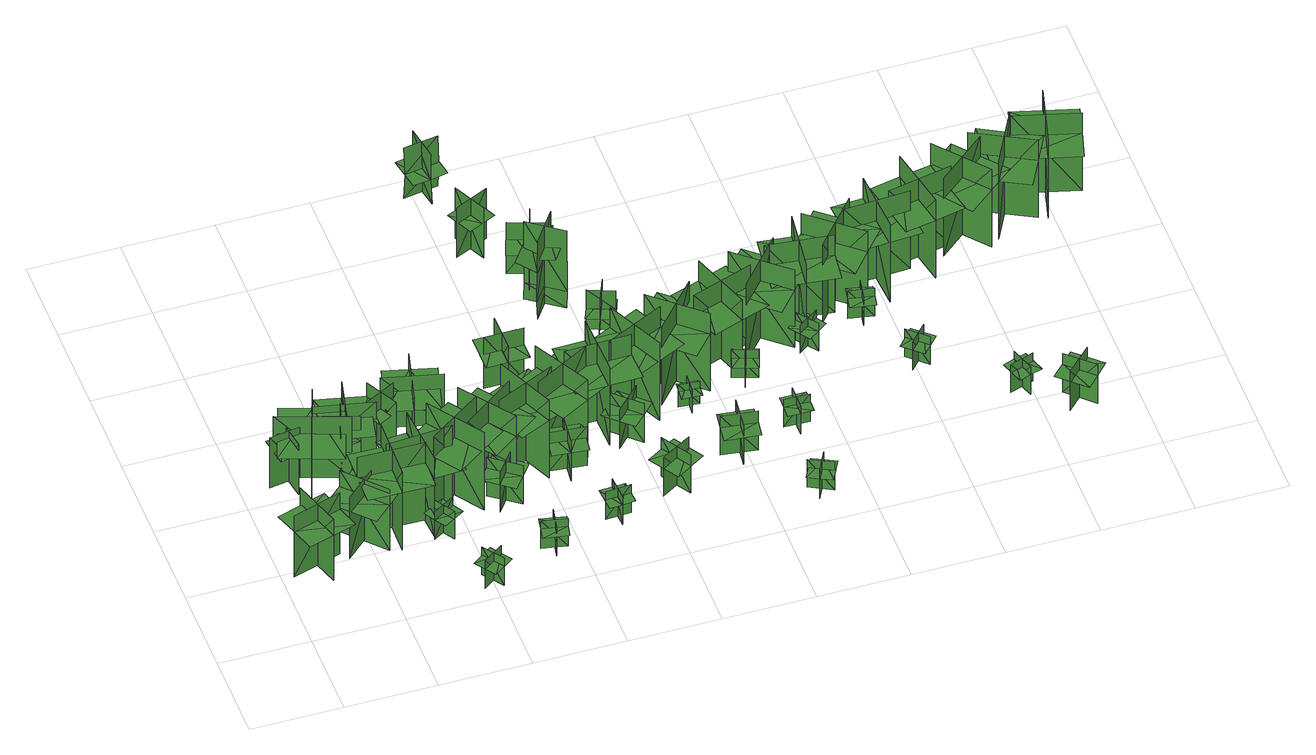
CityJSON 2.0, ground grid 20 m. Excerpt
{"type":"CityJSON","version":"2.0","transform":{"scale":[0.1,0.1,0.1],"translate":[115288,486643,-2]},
"CityObjects":{
"tree1":{"type":"SolitaryVegetationObject","geometry":[{"type":"MultiSurface","lod":"1","boundaries":[[[0,1,2]],[[0,2,3]],[[4,5,6]],[[4,6,7]],[[8,9,10]],[[8,10,11]],[[8,11,12]],[[8,12,13]]]}]},
"tree2":{"type":"SolitaryVegetationObject","geometry":[{"type":"MultiSurface","lod":"1","boundaries":[[[14,15,16]],[[14,16,17]],[[18,19,20]],[[18,20,21]],[[22,23,24]],[[22,24,25]],[[22,25,26]],[[22,26,27]]]}]},
"tree3":{"type":"SolitaryVegetationObject","geometry":[{"type":"MultiSurface","lod":"1","boundaries":[[[28,29,30]],[[28,30,31]],[[32,33,34]],[[32,34,35]],[[36,37,38]],[[36,38,39]],[[36,39,40]],[[36,40,41]]]}]},
"tree4":{"type":"SolitaryVegetationObject","geometry":[{"type":"MultiSurface","lod":"1","boundaries":[[[42,43,44]],[[42,44,45]],[[46,47,48]],[[46,48,49]],[[50,51,52]],[[50,52,53]],[[50,53,54]],[[50,54,55]]]}]},
"tree5":{"type":"SolitaryVegetationObject","geometry":[{"type":"MultiSurface","lod":"1","boundaries":[[[56,57,58]],[[56,58,59]],[[60,61,62]],[[60,62,63]],[[64,65,66]],[[64,66,67]],[[64,67,68]],[[64,68,69]]]}]},
"tree6":{"type":"SolitaryVegetationObject","geometry":[{"type":"MultiSurface","lod":"1","boundaries":[[[70,71,72]],[[70,72,73]],[[74,75,76]],[[74,76,77]],[[78,79,75]],[[78,75,74]],[[80,81,71]],[[80,71,70]],[[70,71,82]],[[70,82,83]],[[70,84,85]],[[70,85,71]]]}]},
"tree7":{"type":"SolitaryVegetationObject","geometry":[{"type":"MultiSurface","lod":"1","boundaries":[[[86,87,88]],[[86,88,89]],[[90,91,92]],[[90,92,93]],[[94,95,96]],[[94,96,97]],[[94,97,98]],[[94,98,99]]]}]},
"tree8":{"type":"SolitaryVegetationObject","geometry":[{"type":"MultiSurface","lod":"1","boundaries":[[[100,101,102]],[[100,102,103]],[[104,105,106]],[[104,106,107]],[[108,109,110]],[[108,110,111]],[[108,111,112]],[[108,112,113]]]}]},
"tree9":{"type":"SolitaryVegetationObject","geometry":[{"type":"MultiSurface","lod":"1","boundaries":[[[114,115,116]],[[114,116,117]],[[118,119,120]],[[118,120,121]],[[122,123,124]],[[122,124,125]],[[122,125,126]],[[122,126,127]]]}]},
"tree10":{"type":"SolitaryVegetationObject","geometry":[{"type":"MultiSurface","lod":"1","boundaries":[[[128,129,130]],[[128,130,131]],[[132,133,134]],[[132,134,135]],[[136,137,138]],[[136,138,139]],[[136,139,140]],[[136,140,141]]]}]},
"tree11":{"type":"SolitaryVegetationObject","geometry":[{"type":"MultiSurface","lod":"1","boundaries":[[[142,143,144]],[[142,144,145]],[[146,147,148]],[[146,148,149]],[[150,151,152]],[[150,152,153]],[[150,153,154]],[[150,154,155]]]}]},
"tree12":{"type":"SolitaryVegetationObject","geometry":[{"type":"MultiSurface","lod":"1","boundaries":[[[156,157,158]],[[156,158,159]],[[160,161,162]],[[160,162,163]],[[164,165,166]],[[164,166,167]],[[164,167,168]],[[164,168,169]]]}]},
"tree13":{"type":"SolitaryVegetationObject","geometry":[{"type":"MultiSurface","lod":"1","boundaries":[[[170,171,172]],[[170,172,173]],[[174,175,176]],[[174,176,177]],[[178,179,180]],[[178,180,181]],[[178,181,182]],[[178,182,183]]]}]},
"tree14":{"type":"SolitaryVegetationObject","geometry":[{"type":"MultiSurface","lod":"1","boundaries":[[[184,185,186]],[[184,186,187]],[[188,189,190]],[[188,190,191]],[[192,193,194]],[[192,194,195]],[[192,195,196]],[[192,196,197]]]}]},
"tree15":{"type":"SolitaryVegetationObject","geometry":[{"type":"MultiSurface","lod":"1","boundaries":[[[198,199,200]],[[198,200,201]],[[202,203,204]],[[202,204,205]],[[206,207,208]],[[206,208,209]],[[206,209,210]],[[206,210,211]]]}]},
"tree16":{"type":"SolitaryVegetationObject","geometry":[{"type":"MultiSurface","lod":"1","boundaries":[[[212,213,214]],[[212,214,215]],[[216,217,218]],[[216,218,219]],[[220,221,222]],[[220,222,223]],[[220,223,224]],[[220,224,225]]]}]},
"tree17":{"type":"SolitaryVegetationObject","geometry":[{"type":"MultiSurface","lod":"1","boundaries":[[[226,227,228]],[[226,228,229]],[[230,231,232]],[[230,232,233]],[[234,235,236]],[[234,236,237]],[[234,237,238]],[[234,238,239]]]}]},
"tree18":{"type":"SolitaryVegetationObject","geometry":[{"type":"MultiSurface","lod":"1","boundaries":[[[240,241,242]],[[240,242,243]],[[244,245,246]],[[244,246,247]],[[248,249,250]],[[248,250,251]],[[248,251,252]],[[248,252,253]]]}]},
"tree19":{"type":"SolitaryVegetationObject","geometry":[{"type":"MultiSurface","lod":"1","boundaries":[[[254,255,256]],[[254,256,257]],[[258,259,260]],[[258,260,261]],[[262,263,264]],[[262,264,265]],[[262,265,266]],[[262,266,267]]]}]},
"tree20":{"type":"SolitaryVegetationObject","geometry":[{"type":"MultiSurface","lod":"1","boundaries":[[[268,269,270]],[[268,270,271]],[[272,273,274]],[[272,274,275]],[[276,277,278]],[[276,278,279]],[[276,279,280]],[[276,280,281]]]}]},
"tree21":{"type":"SolitaryVegetationObject","geometry":[{"type":"MultiSurface","lod":"1","boundaries":[[[282,283,284]],[[282,284,285]],[[286,287,288]],[[286,288,289]],[[290,291,292]],[[290,292,293]],[[290,294,295]],[[290,295,291]]]}]},
"tree22":{"type":"SolitaryVegetationObject","geometry":[{"type":"MultiSurface","lod":"1","boundaries":[[[296,297,298]],[[296,298,299]],[[300,301,302]],[[300,302,303]],[[304,305,306]],[[304,306,307]],[[304,307,308]],[[304,308,309]]]}]},
"tree23":{"type":"SolitaryVegetationObject","geometry":[{"type":"MultiSurface","lod":"1","boundaries":[[[310,311,312]],[[310,312,313]],[[314,315,316]],[[314,316,317]],[[318,319,320]],[[318,320,321]],[[318,321,322]],[[318,322,323]]]}]},
"tree24":{"type":"SolitaryVegetationObject","geometry":[{"type":"MultiSurface","lod":"1","boundaries":[[[324,325,326]],[[324,326,327]],[[328,329,330]],[[328,330,331]],[[332,333,334]],[[332,334,335]],[[332,335,336]],[[332,336,337]]]}]},
"tree25":{"type":"SolitaryVegetationObject","geometry":[{"type":"MultiSurface","lod":"1","boundaries":[[[338,339,340]],[[338,340,341]],[[342,343,344]],[[342,344,345]],[[346,347,348]],[[346,348,349]],[[346,349,350]],[[346,350,351]]]}]},
"tree26":{"type":"SolitaryVegetationObject","geometry":[{"type":"MultiSurface","lod":"1","boundaries":[[[352,353,354]],[[352,354,355]],[[356,357,358]],[[356,358,359]],[[360,361,362]],[[360,362,363]],[[360,363,364]],[[360,364,365]]]}]},
"tree27":{"type":"SolitaryVegetationObject","geometry":[{"type":"MultiSurface","lod":"1","boundaries":[[[366,367,368]],[[366,368,369]],[[370,371,372]],[[370,372,373]],[[374,375,371]],[[374,371,370]],[[376,377,367]],[[376,367,366]],[[366,367,378]],[[366,378,379]],[[366,380,381]],[[366,381,367]]]}]},
"tree28":{"type":"SolitaryVegetationObject","geometry":[{"type":"MultiSurface","lod":"1","boundaries":[[[382,383,384]],[[382,384,385]],[[386,387,388]],[[386,388,389]],[[390,391,387]],[[390,387,386]],[[392,393,383]],[[392,383,382]],[[394,395,396]],[[394,396,397]],[[398,399,400]],[[398,400,401]]]}]},
"tree29":{"type":"SolitaryVegetationObject","geometry":[{"type":"MultiSurface","lod":"1","boundaries":[[[402,403,404]],[[402,404,405]],[[406,407,408]],[[406,408,409]],[[410,411,412]],[[410,412,413]],[[410,414,415]],[[410,415,411]]]}]},
"tree30":{"type":"SolitaryVegetationObject","geometry":[{"type":"MultiSurface","lod":"1","boundaries":[[[416,417,418]],[[416,418,419]],[[420,421,422]],[[420,422,423]],[[424,425,421]],[[424,421,420]],[[426,427,417]],[[426,417,416]],[[416,417,428]],[[416,428,429]],[[416,430,431]],[[416,431,417]]]}]},
"tree31":{"type":"SolitaryVegetationObject","geometry":[{"type":"MultiSurface","lod":"1","boundaries":[[[432,433,434]],[[432,434,435]],[[436,437,438]],[[436,438,439]],[[440,441,442]],[[440,442,443]],[[440,443,444]],[[440,444,445]]]}]},
"tree32":{"type":"SolitaryVegetationObject","geometry":[{"type":"MultiSurface","lod":"1","boundaries":[[[446,447,448]],[[446,448,449]],[[450,451,452]],[[450,452,453]],[[454,455,456]],[[454,456,457]],[[454,457,458]],[[454,458,459]]]}]},
"tree33":{"type":"SolitaryVegetationObject","geometry":[{"type":"MultiSurface","lod":"1","boundaries":[[[460,461,462]],[[460,462,463]],[[464,465,466]],[[464,466,467]],[[468,469,470]],[[468,470,471]],[[468,471,472]],[[468,472,473]]]}]},
"tree34":{"type":"SolitaryVegetationObject","geometry":[{"type":"MultiSurface","lod":"1","boundaries":[[[474,475,476]],[[474,476,477]],[[478,479,480]],[[478,480,481]],[[482,483,484]],[[482,484,485]],[[482,485,486]],[[482,486,487]]]}]},
"tree35":{"type":"SolitaryVegetationObject","geometry":[{"type":"MultiSurface","lod":"1","boundaries":[[[488,489,490]],[[488,490,491]],[[492,493,494]],[[492,494,495]],[[496,497,498]],[[496,498,499]],[[496,499,500]],[[496,500,501]]]}]},
"tree36":{"type":"SolitaryVegetationObject","geometry":[{"type":"MultiSurface","lod":"1","boundaries":[[[502,503,504]],[[502,504,505]],[[506,507,508]],[[506,508,509]],[[510,511,512]],[[510,512,513]],[[510,513,514]],[[510,514,515]]]}]},
"tree37":{"type":"SolitaryVegetationObject","geometry":[{"type":"MultiSurface","lod":"1","boundaries":[[[516,517,518]],[[516,518,519]],[[520,521,522]],[[520,522,523]],[[524,525,526]],[[524,526,527]],[[524,527,528]],[[524,528,529]]]}]},
"tree38":{"type":"SolitaryVegetationObject","geometry":[{"type":"MultiSurface","lod":"1","boundaries":[[[530,531,532]],[[530,532,533]],[[534,535,536]],[[534,536,537]],[[538,539,540]],[[538,540,541]],[[538,541,542]],[[538,542,543]]]}]},
"tree39":{"type":"SolitaryVegetationObject","geometry":[{"type":"MultiSurface","lod":"1","boundaries":[[[544,545,546]],[[544,546,547]],[[548,549,550]],[[548,550,551]],[[552,553,554]],[[552,554,555]],[[552,555,556]],[[552,556,557]]]}]},
"tree40":{"type":"SolitaryVegetationObject","geometry":[{"type":"MultiSurface","lod":"1","boundaries":[[[558,559,560]],[[558,560,561]],[[562,563,564]],[[562,564,565]],[[566,567,568]],[[566,568,569]],[[566,569,570]],[[566,570,571]]]}]},
"tree41":{"type":"SolitaryVegetationObject","geometry":[{"type":"MultiSurface","lod":"1","boundaries":[[[572,573,574]],[[572,574,575]],[[576,577,578]],[[576,578,579]],[[580,581,582]],[[580,582,583]],[[580,583,584]],[[580,584,585]]]}]},
"tree42":{"type":"SolitaryVegetationObject","geometry":[{"type":"MultiSurface","lod":"1","boundaries":[[[586,587,588]],[[586,588,589]],[[590,591,592]],[[590,592,593]],[[594,595,596]],[[594,596,597]],[[594,597,598]],[[594,598,599]]]}]},
"tree43":{"type":"SolitaryVegetationObject","geometry":[{"type":"MultiSurface","lod":"1","boundaries":[[[600,601,602]],[[600,602,603]],[[604,605,606]],[[604,606,607]],[[608,609,610]],[[608,610,611]],[[608,611,612]],[[608,612,613]]]}]},
"tree44":{"type":"SolitaryVegetationObject","geometry":[{"type":"MultiSurface","lod":"1","boundaries":[[[614,615,616]],[[614,616,617]],[[618,619,620]],[[618,620,621]],[[622,623,624]],[[622,624,625]],[[622,625,626]],[[622,626,627]]]}]},
"tree45":{"type":"SolitaryVegetationObject","geometry":[{"type":"MultiSurface","lod":"1","boundaries":[[[628,629,630]],[[628,630,631]],[[632,633,634]],[[632,634,635]],[[636,637,638]],[[636,638,639]],[[636,639,640]],[[636,640,641]]]}]},
"tree46":{"type":"SolitaryVegetationObject","geometry":[{"type":"MultiSurface","lod":"1","boundaries":[[[642,643,644]],[[642,644,645]],[[646,647,648]],[[646,648,649]],[[650,651,652]],[[650,652,653]],[[650,653,654]],[[650,654,655]]]}]},
"tree47":{"type":"SolitaryVegetationObject","geometry":[{"type":"MultiSurface","lod":"1","boundaries":[[[656,657,658]],[[656,658,659]],[[660,661,662]],[[660,662,663]],[[664,665,666]],[[664,666,667]],[[664,667,668]],[[664,668,669]]]}]},
"tree48":{"type":"SolitaryVegetationObject","geometry":[{"type":"MultiSurface","lod":"1","boundaries":[[[670,671,672]],[[670,672,673]],[[674,675,676]],[[674,676,677]],[[678,679,680]],[[678,680,681]],[[678,681,682]],[[678,682,683]]]}]},
"tree49":{"type":"SolitaryVegetationObject","geometry":[{"type":"MultiSurface","lod":"1","boundaries":[[[684,685,686]],[[684,686,687]],[[688,689,690]],[[688,690,691]],[[692,693,694]],[[692,694,695]],[[692,695,696]],[[692,696,697]]]}]},
"tree50":{"type":"SolitaryVegetationObject","geometry":[{"type":"MultiSurface","lod":"1","boundaries":[[[698,699,700]],[[698,700,701]],[[702,703,704]],[[702,704,705]],[[706,707,708]],[[706,708,709]],[[706,709,710]],[[706,710,711]]]}]}
},
"vertices":[
[61,254,17],[95,146,17],[95,146,187],[61,254,187],[24,181,17],[131,214,17],[131,214,187],[24,181,187],[24,181,143],[40,129,143],[147,162,143],[131,214,143],[115,266,143],[7,232,143],
[141,458,12],[61,445,12],[61,445,151],[141,458,151],[97,489,12],[97,489,151],[110,409,151],[110,409,12],[98,486,107],[64,481,107],[75,416,107],[108,422,107],[142,427,107],[131,492,107],
[146,196,17],[229,272,17],[229,272,187],[146,196,187],[229,193,17],[152,276,17],[152,276,187],[229,193,187],[229,193,143],[268,230,143],[192,313,143],[152,276,143],[112,239,143],[189,156,143],
[226,422,10],[77,473,10],[77,473,180],[226,422,180],[176,522,10],[125,373,10],[125,373,180],[176,522,180],[174,516,133],[109,538,133],[62,402,133],[127,379,133],[192,357,133],[239,494,133],
[257,329,16],[254,186,16],[254,186,232],[257,329,232],[182,256,16],[326,254,16],[326,254,232],[182,256,232],[182,256,176],[181,187,176],[324,185,176],[326,254,176],[327,322,176],[184,325,176],
[253,446,81],[180,470,81],[168,433,82],[240,408,82],[206,421,81],[230,494,81],[226,495,151],[202,423,151],[202,423,11],[226,495,11],[254,449,11],[181,473,11],[180,470,151],[253,446,151],[265,482,82],[193,507,82],
[169,502,12],[295,474,12],[295,474,152],[169,502,152],[220,425,12],[248,551,12],[248,551,152],[220,425,152],[221,430,113],[276,418,113],[301,534,113],[246,546,113],[191,558,113],[166,443,113],
[249,273,15],[392,283,15],[392,283,232],[249,273,232],[328,205,15],[318,348,15],[318,348,232],[328,205,232],[328,205,175],[397,210,175],[387,353,175],[318,348,175],[250,343,175],[259,200,175],
[333,227,19],[362,180,19],[362,180,96],[333,227,96],[324,191,19],[372,220,19],[372,220,96],[324,191,96],[324,191,74],[339,168,74],[386,196,74],[372,220,74],[357,243,74],[310,215,74],
[414,22,18],[382,67,18],[382,67,95],[414,22,95],[420,58,18],[375,26,18],[375,26,95],[420,58,95],[420,58,73],[404,81,73],[359,48,73],[375,26,73],[391,3,73],[436,36,73],
[346,517,12],[275,479,12],[275,479,151],[346,517,151],[295,533,12],[295,533,151],[333,461,151],[333,461,12],[296,530,106],[266,514,106],[297,456,106],[327,472,106],[357,489,106],[326,546,106],
[446,242,18],[363,359,18],[363,359,234],[446,242,234],[463,345,18],[346,262,18],[346,262,234],[463,345,234],[463,345,178],[423,401,178],[306,319,178],[346,262,178],[385,206,178],[502,289,178],
[450,507,12],[325,538,12],[325,538,152],[450,507,152],[402,585,12],[371,460,12],[371,460,152],[402,585,152],[401,580,113],[346,594,113],[317,479,113],[372,465,113],[427,451,113],[456,566,113],
[474,226,18],[520,288,18],[520,288,126],[474,226,126],[525,233,18],[463,279,18],[463,279,126],[525,233,126],[525,233,96],[548,264,96],[486,310,96],[463,279,96],[440,249,96],[501,202,96],
[541,68,19],[551,122,19],[551,122,96],[541,68,96],[572,88,19],[517,99,19],[517,99,96],[572,88,96],[572,88,75],[577,115,75],[522,126,75],[517,99,75],[512,71,75],[566,61,75],
[541,367,17],[425,282,17],[425,282,233],[541,367,233],[437,382,17],[522,267,17],[522,267,233],[437,382,233],[437,382,177],[381,342,177],[466,226,177],[522,267,177],[577,307,177],[493,423,177],
[540,419,17],[599,289,17],[599,289,233],[540,419,233],[504,321,17],[634,380,17],[634,380,233],[504,321,233],[504,321,177],[532,258,177],[663,318,177],[634,380,177],[606,443,177],[475,384,177],
[605,305,19],[682,297,19],[682,297,127],[605,305,127],[637,265,19],[645,342,19],[645,342,127],[637,265,127],[637,265,97],[675,261,97],[684,338,97],[645,342,97],[607,346,97],[598,269,97],
[668,138,18],[723,141,18],[723,141,95],[668,138,95],[695,113,18],[692,169,18],[692,169,95],[695,113,95],[695,113,73],[723,115,73],[720,170,73],[692,169,73],[664,167,73],[667,112,73],
[622,445,18],[691,319,18],[691,319,234],[622,445,234],[594,344,18],[719,413,18],[719,413,234],[594,344,234],[594,344,178],[627,284,178],[753,353,178],[719,413,178],[686,474,178],[560,405,178],
[643,579,13],[558,579,13],[558,579,155],[643,579,155],[596,625,13],[597,540,13],[597,540,155],[596,625,155],[596,625,109],[597,540,109],[643,540,109],[643,625,109],[550,625,109],[550,540,109],
[743,338,19],[740,481,19],[740,481,235],[743,338,235],[815,414,19],[672,411,19],[672,411,235],[815,414,235],[815,414,179],[814,483,179],[670,480,179],[672,411,179],[673,342,179],[817,345,179],
[759,322,19],[813,378,19],[813,378,127],[759,322,127],[811,323,19],[755,376,19],[755,376,127],[811,323,127],[811,323,97],[838,351,97],[782,404,97],[755,376,97],[728,348,97],[784,295,97],
[853,156,18],[813,222,18],[813,222,125],[853,156,125],[866,206,18],[799,165,18],[799,165,125],[866,206,125],[866,206,95],[845,239,95],[779,198,95],[799,165,95],[820,132,95],[886,173,95],
[628,957,10],[702,991,10],[702,991,149],[628,957,149],[679,939,10],[679,939,149],[644,1012,149],[644,1012,10],[678,941,104],[708,956,104],[681,1015,104],[650,1000,104],[619,986,104],[647,927,104],
[862,375,17],[800,504,17],[800,504,233],[862,375,233],[896,474,17],[767,411,17],[767,411,233],[896,474,233],[896,474,177],[866,536,177],[737,473,177],[767,411,177],[797,349,177],[926,412,177],
[626,1113,85],[613,1189,85],[574,1182,86],[587,1107,86],[582,1143,85],[657,1156,85],[657,1160,155],[581,1148,155],[581,1148,15],[657,1160,15],[629,1114,15],[616,1189,15],[613,1189,155],[626,1113,155],[664,1120,86],[651,1195,86],
[722,732,62],[775,805,62],[776,805,232],[723,731,232],[790,743,62],[716,795,62],[715,795,232],[789,742,232],[789,742,17],[715,795,17],[723,731,17],[776,805,17],[723,731,145],[775,805,145],[738,832,161],[685,758,161],[768,795,172],[729,739,172],[757,719,181],[796,775,181],
[705,875,17],[786,847,17],[786,847,159],[705,875,159],[734,816,17],[762,897,17],[762,897,159],[734,816,159],[734,816,113],[762,897,113],[718,912,113],[690,831,113],[778,801,113],[806,882,113],
[847,693,69],[824,638,69],[853,626,70],[875,681,70],[863,655,69],[808,677,69],[807,674,124],[862,652,124],[862,652,15],[807,674,15],[844,694,15],[822,639,15],[824,638,124],[847,693,124],[819,704,70],[796,649,70],
[952,393,20],[908,397,20],[908,397,81],[952,393,81],[933,416,20],[929,372,20],[929,372,81],[933,416,81],[933,416,64],[911,418,64],[907,373,64],[929,372,64],[951,370,64],[955,414,64],
[980,199,19],[989,275,19],[989,275,127],[980,199,127],[1021,230,19],[944,240,19],[944,240,127],[1021,230,127],[1021,230,96],[1025,269,96],[949,278,96],[944,240,96],[939,201,96],[1016,192,96],
[880,417,16],[974,525,16],[974,525,232],[880,417,232],[985,424,16],[877,519,16],[877,519,232],[985,424,232],[985,424,176],[1030,476,176],[922,570,176],[877,519,176],[831,467,176],[939,372,176],
[1129,71,20],[1080,96,20],[1080,96,97],[1129,71,97],[1118,106,20],[1093,56,20],[1093,56,97],[1118,106,97],[1118,106,75],[1094,118,75],[1068,69,75],[1093,56,75],[1118,44,75],[1143,93,75],
[1105,530,17],[970,483,17],[970,483,233],[1105,530,233],[1011,575,17],[1058,440,17],[1058,440,233],[1011,575,233],[1011,575,177],[946,552,177],[993,417,177],[1058,440,177],[1123,463,177],[1076,598,177],
[1088,427,19],[1036,445,19],[1036,445,96],[1088,427,96],[1072,460,19],[1054,408,19],[1054,408,96],[1072,460,96],[1072,460,74],[1046,469,74],[1028,417,74],[1054,408,74],[1080,399,74],[1098,451,74],
[1117,300,20],[1116,245,20],[1116,245,97],[1117,300,97],[1090,275,20],[1145,273,20],[1145,273,97],[1090,275,97],[1090,275,76],[1089,247,76],[1145,246,76],[1145,273,76],[1146,301,76],[1091,302,76],
[1080,480,17],[1174,589,17],[1174,589,233],[1080,480,233],[1185,488,17],[1076,582,17],[1076,582,233],[1185,488,233],[1185,488,177],[1230,541,177],[1122,635,177],[1076,582,177],[1031,530,177],[1140,436,177],
[1189,466,21],[1234,498,21],[1234,498,97],[1189,466,97],[1226,460,21],[1193,505,21],[1193,505,97],[1226,460,97],[1226,460,76],[1248,476,76],[1216,521,76],[1193,505,76],[1171,488,76],[1203,444,76],
[1211,493,18],[1228,635,18],[1228,635,234],[1211,493,234],[1293,558,18],[1150,574,18],[1150,574,234],[1293,558,234],[1293,558,178],[1301,627,178],[1158,643,178],[1150,574,178],[1143,506,178],[1285,490,178],
[1354,648,18],[1261,538,18],[1261,538,234],[1354,648,234],[1249,638,18],[1359,546,18],[1359,546,234],[1249,638,234],[1249,638,178],[1205,585,178],[1315,493,178],[1359,546,178],[1404,599,178],[1294,691,178],
[1335,500,21],[1345,554,21],[1345,554,98],[1335,500,98],[1365,520,21],[1311,530,21],[1311,530,98],[1365,520,98],[1365,520,77],[1370,547,77],[1316,558,77],[1311,530,77],[1306,503,77],[1360,493,77],
[1426,353,20],[1385,390,20],[1385,390,97],[1426,353,97],[1425,390,20],[1388,349,20],[1388,349,97],[1425,390,97],[1425,390,75],[1404,409,75],[1367,367,75],[1388,349,75],[1408,330,75],[1445,372,75],
[1408,551,18],[1399,694,18],[1399,694,234],[1408,551,234],[1477,630,18],[1334,621,18],[1334,621,234],[1477,630,234],[1477,630,178],[1473,698,178],[1329,690,178],[1334,621,178],[1338,552,178],[1481,561,178],
[1607,246,16],[1554,228,16],[1554,228,93],[1607,246,93],[1574,263,16],[1591,210,16],[1591,210,93],[1574,263,93],[1574,263,71],[1548,254,71],[1565,201,71],[1591,210,71],[1618,219,71],[1600,271,71],
[1576,669,20],[1435,641,20],[1435,641,237],[1576,669,237],[1488,727,20],[1516,586,20],[1516,586,237],[1488,727,237],[1488,727,180],[1421,714,180],[1449,573,180],[1516,586,180],[1584,600,180],[1556,740,180],
[1707,202,11],[1653,146,11],[1653,146,119],[1707,202,119],[1655,201,11],[1711,148,11],[1711,148,119],[1655,201,119],[1655,201,89],[1628,173,89],[1685,120,89],[1711,148,89],[1738,176,89],[1682,229,89],
[1559,744,20],[1651,634,20],[1651,634,236],[1559,744,236],[1551,640,20],[1660,732,20],[1660,732,236],[1551,640,236],[1551,640,180],[1595,587,180],[1705,679,180],[1660,732,180],[1616,785,180],[1506,693,180],
[1640,752,19],[1767,686,19],[1767,686,235],[1640,752,235],[1672,653,19],[1738,780,19],[1738,780,235],[1672,653,235],[1672,653,179],[1733,621,179],[1799,748,179],[1738,780,179],[1677,812,179],[1611,685,179],
[1786,682,16],[1822,821,16],[1822,821,232],[1786,682,232],[1876,735,16],[1737,772,16],[1737,772,232],[1876,735,232],[1876,735,176],[1893,802,176],[1755,839,176],[1737,772,176],[1719,706,176],[1858,669,176]
]}
